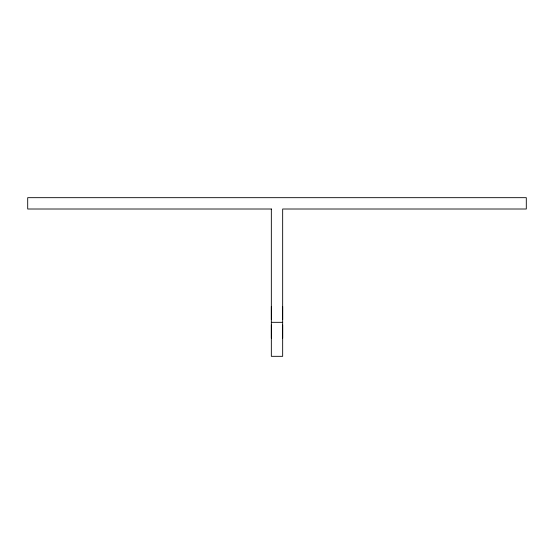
<?xml version="1.0" encoding="UTF-8"?>
<svg xmlns="http://www.w3.org/2000/svg" width="554" height="554" viewBox="0 0 554 554"><rect width="100%" height="100%" fill="white"/><g stroke="black" fill="none" stroke-linecap="round" stroke-linejoin="round"><path stroke-width="0.83" d="M271.335 322.324L282.665 322.324M282.665 306.528L282.665 319.637M282.665 325.018L282.665 338.127M271.335 306.528L271.335 319.637M271.335 325.018L271.335 338.127M271.335 209.01L271.335 356.326L282.665 356.326L282.665 209.01L526.3 209.01L526.3 197.674L27.7 197.674L27.7 209.01L271.335 209.01"/></g></svg>
